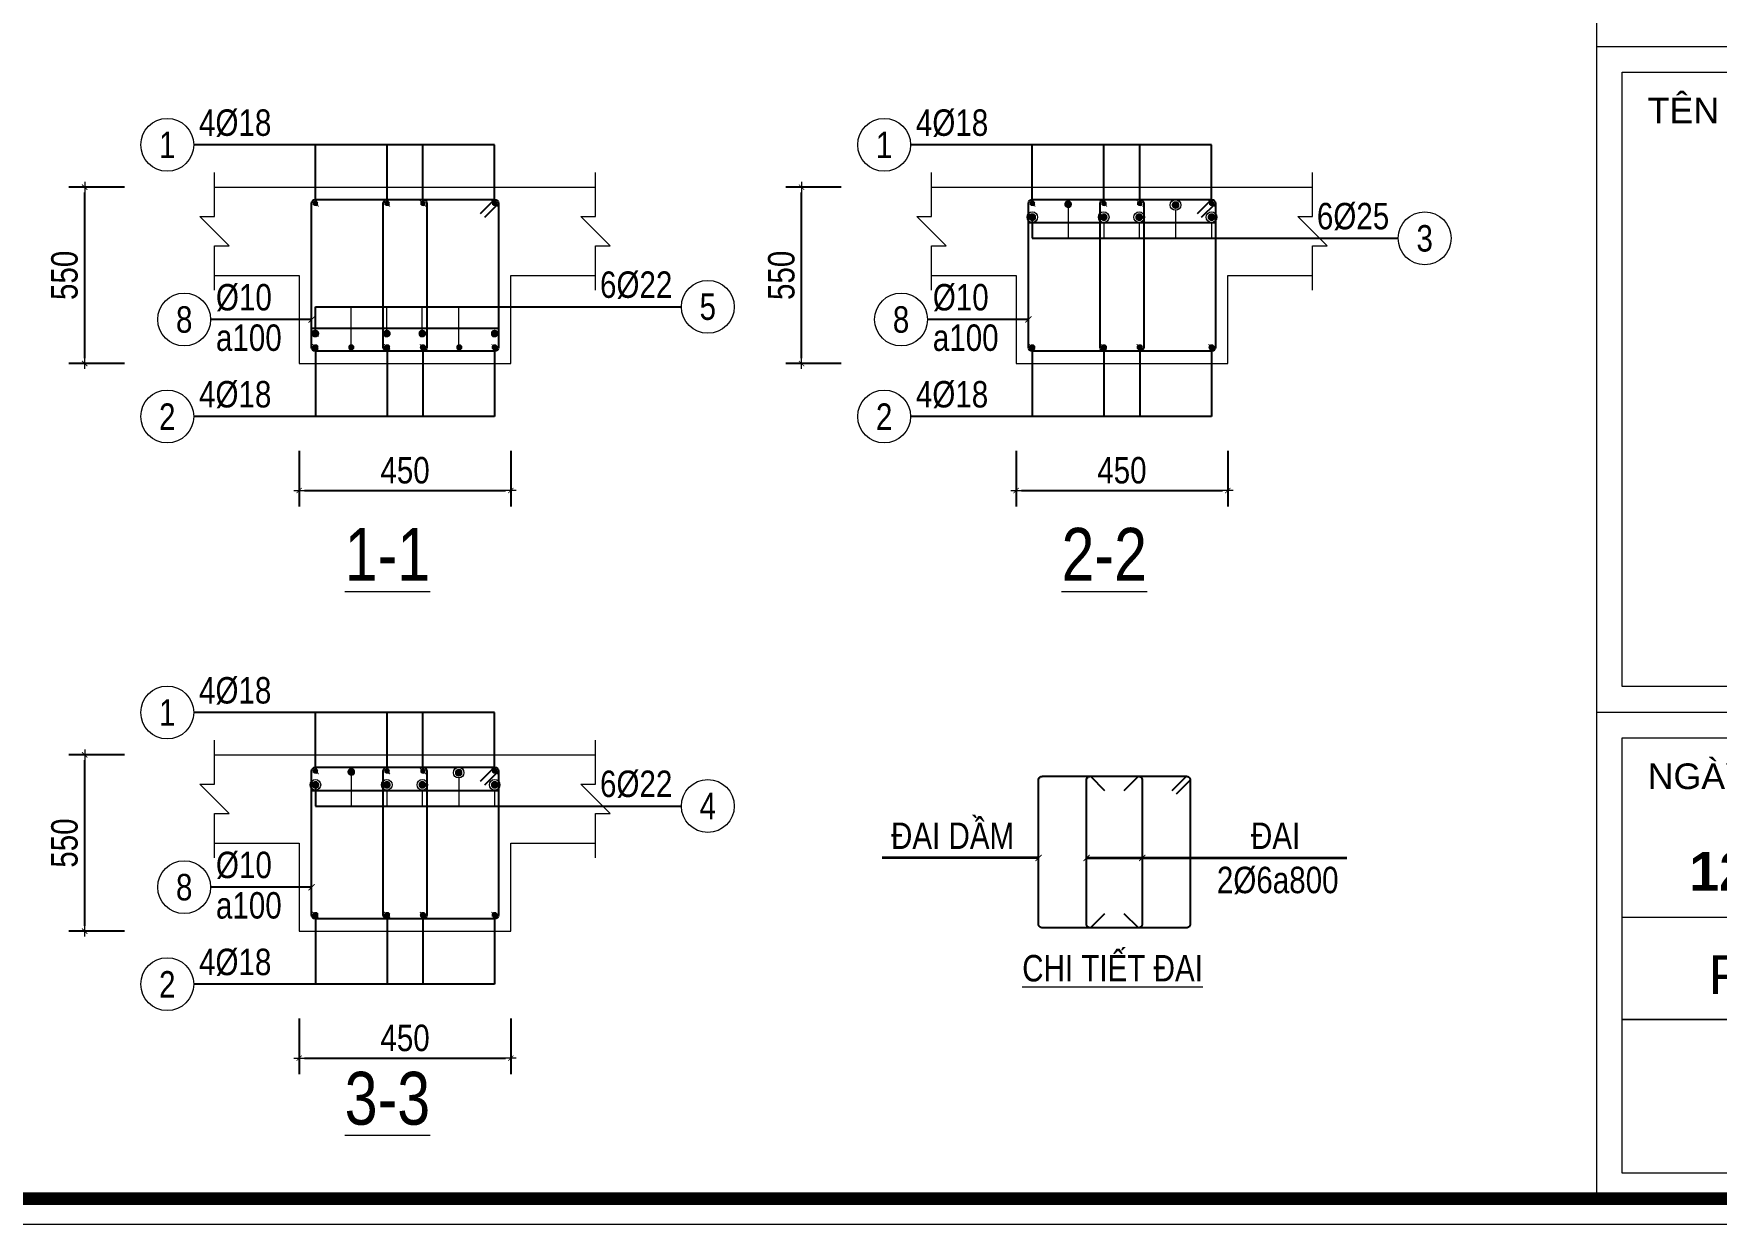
# Model space of a CAD drawing. Header units: millimetres. Extents: x 397144 to 10081729, y 99180 to 1327802.
# Drawn here: x 5008539 to 5018078, y 680550 to 687301 of the extents above; entities that cross this region are included whole.
import ezdxf
from ezdxf.enums import TextEntityAlignment as Align

# ---------------------------------------------------------------- set-up
doc = ezdxf.new("R2010")
doc.units = ezdxf.units.MM
doc.header["$PDSIZE"] = -10
doc.layers.get('0').update_dxf_attribs({"linetype": 'CONTINUOUS'})
doc.layers.get('Defpoints').update_dxf_attribs({"color": 12, "linetype": 'CONTINUOUS'})
for name, color, linetype, lineweight in [('kata_dim', 8, 'CONTINUOUS', 13), ('kata_net manh', 8, 'CONTINUOUS', 5), ('kata_net thay', 4, 'CONTINUOUS', 20), ('kata_text', 7, 'CONTINUOUS', 20), ('kata_thep chu', 1, 'CONTINUOUS', 35), ('kata_thep dai', 220, 'CONTINUOUS', 25)]:
    doc.layers.add(name, color=color, linetype=linetype, lineweight=lineweight)
doc.styles.add('CHG_XX_Khung ten$0$A1 BORDER$0$ARIAL', font='arial.ttf')
doc.styles.add('CHG_XX_Khung ten$0$A1 BORDER$0$Arial - Bold', font='arialbd.ttf', dxfattribs={"height": 2.5})
doc.styles.add('kata_text', font='arial.ttf', dxfattribs={"width": 0.8})
doc.styles.add('Star-HelCon', font='VHELVCN_0.TTF')
doc.dimstyles.new('kata_dim_30', dxfattribs={"dimscale": 60, "dimtxt": 2.5, "dimasz": 0.5, "dimexe": 1.5, "dimexo": 2.5, "dimtad": 1, "dimdec": 0, "dimlfac": 0.5, "dimzin": 0, "dimdsep": 46, "dimtxsty": 'kata_text', "dimblk": 'kata_block_ArchTick', "dimcen": 0.09, "dimdle": 1.2, "dimclrd": 8, "dimclre": 8, "dimclrt": 3, "dimadec": 0, "dimazin": 0, "dimtfac": 1, "dimtdec": 0, "dimtix": 1, "dimtofl": 0, "dimtmove": 0, "dimatfit": 3, "dimfxl": 3.75, "dimfxlon": 1, "dimtolj": 1, "dimtzin": 0, "dimarcsym": 0})
doc.dimstyles.new('kata_dim_70', dxfattribs={"dimscale": 70, "dimtxt": 2.15, "dimasz": 0.5, "dimexe": 1, "dimexo": 2, "dimtad": 1, "dimdec": 0, "dimrnd": 5, "dimzin": 0, "dimdsep": 46, "dimtxsty": 'Star-HelCon', "dimblk": 'kata_block_ArchTick', "dimcen": 0.09, "dimdle": 1.2, "dimclrd": 8, "dimclre": 8, "dimclrt": 3, "dimadec": 0, "dimazin": 0, "dimtfac": 1, "dimtdec": 0, "dimtix": 1, "dimtmove": 2, "dimatfit": 3, "dimfxl": 3.75, "dimfxlon": 1, "dimtolj": 1, "dimtzin": 0, "dimarcsym": 0})

# ---------------------------------------------------------------- blocks, each defined once
blk = doc.blocks.new('CHG_XX_Khung ten')
for p, q in [((687, 577), (687, 17)), ((687, 107), (824, 107)), ((687, 55), (824, 55))]:
    blk.add_line(p, q)
at = {"linetype": 'Continuous'}
blk.add_line((689, 39), (822, 39), dxfattribs=at)
blk.add_lwpolyline([(15, 579), (826, 579), (826, 15), (15, 15)], close=True)
at = {"color": 4, "linetype": 'Continuous', "const_width": 1}
blk.add_lwpolyline([(17, 577), (824, 577), (824, 17), (17, 17)], close=True, dxfattribs=at)
at = {"linetype": 'Continuous'}
for points in [[(689, 105), (822, 105), (822, 57), (689, 57)], [(689, 53), (822, 53), (822, 31), (689, 31)], [(822, 19), (689, 19), (689, 31), (822, 31)]]:
    blk.add_lwpolyline(points, close=True, dxfattribs=at)
at = {"style": 'CHG_XX_Khung ten$0$A1 BORDER$0$ARIAL'}
for s, p in [('TÊN BẢN VẼ - DRAWING TITTLE', (691, 102)), ('NGÀY PHÁT HÀNH - ISSUE DATE', (691, 50))]:
    blk.add_text(s, height=2, dxfattribs=at).set_placement(p, align=Align.MIDDLE_LEFT)
for s, style, p in [('12/08/2019', 'CHG_XX_Khung ten$0$A1 BORDER$0$Arial - Bold', (704.75, 42.57)), ('Project', 'CHG_XX_Khung ten$0$A1 BORDER$0$ARIAL', (702.28, 34.5))]:
    blk.add_text(s, height=3, dxfattribs=dict(style=style)).set_placement(p, align=Align.MIDDLE_CENTER)
blk = doc.blocks.new('kata_block_ArchTick')
at = {"color": 8}
blk.add_line((1, 0), (-1, 0), dxfattribs=at)
at = {"color": 8, "const_width": 0.15}
blk.add_lwpolyline([(-0.5, -0.5), (0.5, 0.5)], dxfattribs=at)
blk = doc.blocks.new('*D748')
at = {"layer": 'Defpoints', "color": 0, "transparency": 16777216}
for p in [(5010044, 685430.4), (5011244, 685430.4), (5011244, 684710.4)]:
    blk.add_point(p, dxfattribs=at)
at = {"layer": 'kata_dim', "color": 8, "lineweight": -2, "transparency": 16777216}
for p, q in [((5010044, 684935.4), (5010044, 684620.4)), ((5011244, 684935.4), (5011244, 684620.4)), ((5010074, 684710.4), (5011214, 684710.4))]:
    blk.add_line(p, q, dxfattribs=at)
at = {"layer": 'kata_dim', "color": 8, "lineweight": -2, "transparency": 16777216, "xscale": 30, "yscale": 30, "zscale": 30, "rotation": 180}
blk.add_blockref('kata_block_ArchTick', (5010044, 684710.4), dxfattribs=at)
at = {"layer": 'kata_dim', "color": 8, "lineweight": -2, "transparency": 16777216, "xscale": 30, "yscale": 30, "zscale": 30}
blk.add_blockref('kata_block_ArchTick', (5011244, 684710.4), dxfattribs=at)
at = {"layer": 'kata_dim', "color": 3, "transparency": 16777216, "insert": (5010644, 684824.5), "char_height": 150, "attachment_point": 5, "style": 'kata_text'}
blk.add_mtext('\\A1;450', dxfattribs=at)
blk = doc.blocks.new('kata_block_TD')
at = {"color": 6, "linetype": 'ByBlock', "lineweight": -2, "style": 'kata_text', "width": 0.8}
blk.add_attdef('SECTDET2', text='', height=5, dxfattribs=at).set_placement((0, 7.97), align=Align.CENTER)
at = {"color": 0, "linetype": 'ByBlock', "lineweight": -2, "style": 'kata_text', "width": 0.8}
blk.add_attdef('SECTDET1', text='', height=5, dxfattribs=at).set_placement((0, 1.47), align=Align.CENTER)
at = {"color": 3, "lineweight": 25, "style": 'kata_text', "width": 0.8}
blk.add_attdef('SSCALE', text='', height=2.5, dxfattribs=at).set_placement((0, -4), align=Align.CENTER)
blk = doc.blocks.new('*D749')
at = {"layer": 'Defpoints', "color": 0, "transparency": 16777216}
for p in [(5008828, 686430.4), (5010044, 686430.4), (5010044, 685430.4)]:
    blk.add_point(p, dxfattribs=at)
at = {"layer": 'kata_dim', "color": 8, "lineweight": -2, "transparency": 16777216}
for p, q in [((5009053, 686430.4), (5008738, 686430.4)), ((5008828, 685460.4), (5008828, 686400.4)), ((5009053, 685430.4), (5008738, 685430.4))]:
    blk.add_line(p, q, dxfattribs=at)
at = {"layer": 'kata_dim', "color": 8, "lineweight": -2, "transparency": 16777216, "xscale": 30, "yscale": 30, "zscale": 30}
for p, rotation in [((5008828, 686430.4), 90), ((5008828, 685430.4), 270)]:
    blk.add_blockref('kata_block_ArchTick', p, dxfattribs=dict(at, rotation=rotation))
at = {"layer": 'kata_dim', "color": 3, "transparency": 16777216, "insert": (5008713.9, 685930.4), "char_height": 150, "attachment_point": 5, "rotation": 90, "style": 'kata_text'}
blk.add_mtext('\\A1;550', dxfattribs=at)
blk = doc.blocks.new('kata_block_THEP')
at = {"layer": 'kata_thep chu', "color": 0}
for p, q in [((-0.5, 0), (0.5, 0)), ((-0.35, 0.35), (0.35, -0.35)), ((0.35, 0.35), (-0.35, -0.35)), ((0, 0.5), (0, -0.5))]:
    blk.add_line(p, q, dxfattribs=at)
at = {"layer": 'kata_thep chu', "color": 0, "const_width": 0.0833}
blk.add_lwpolyline([(-0.5, 0, 1), (0.5, 0, 1), (-0.5, 0, 1)], format="xyb", dxfattribs=at)
blk = doc.blocks.new('*U12')
blk.add_circle((-2.5, 0), 2.5)
at = {"layer": 'kata_text', "color": 3, "style": 'kata_text', "width": 0.8}
blk.add_attdef('DK1', (0.5, 0.85), '', height=2.5, dxfattribs=at)
at = {"layer": 'kata_text', "color": 7, "style": 'kata_text', "width": 0.8}
blk.add_attdef('SH2', text='', height=2.5, dxfattribs=at).set_placement((-2.5, 0), align=Align.MIDDLE)
blk = doc.blocks.new('*U13')
blk.add_circle((-2.5, 0), 2.5)
at = {"layer": 'kata_text', "color": 3, "style": 'kata_text', "width": 0.8}
for tag, p in [('DK1', (0.5, 0.85)), ('KC1', (0.5, -2.97))]:
    blk.add_attdef(tag, p, '', height=2.5, dxfattribs=at)
at = {"layer": 'kata_text', "color": 7, "style": 'kata_text', "width": 0.8}
blk.add_attdef('SH2', text='', height=2.5, dxfattribs=at).set_placement((-2.5, 0), align=Align.MIDDLE)
blk = doc.blocks.new('*D750')
at = {"layer": 'Defpoints', "color": 0, "transparency": 16777216}
for p in [(5010044, 682211.9), (5011244, 682211.9), (5011244, 681491.9)]:
    blk.add_point(p, dxfattribs=at)
at = {"layer": 'kata_dim', "color": 8, "lineweight": -2, "transparency": 16777216}
for p, q in [((5010044, 681716.9), (5010044, 681401.9)), ((5011244, 681716.9), (5011244, 681401.9)), ((5010074, 681491.9), (5011214, 681491.9))]:
    blk.add_line(p, q, dxfattribs=at)
at = {"layer": 'kata_dim', "color": 8, "lineweight": -2, "transparency": 16777216, "xscale": 30, "yscale": 30, "zscale": 30, "rotation": 180}
blk.add_blockref('kata_block_ArchTick', (5010044, 681491.9), dxfattribs=at)
at = {"layer": 'kata_dim', "color": 8, "lineweight": -2, "transparency": 16777216, "xscale": 30, "yscale": 30, "zscale": 30}
blk.add_blockref('kata_block_ArchTick', (5011244, 681491.9), dxfattribs=at)
at = {"layer": 'kata_dim', "color": 3, "transparency": 16777216, "insert": (5010644, 681606), "char_height": 150, "attachment_point": 5, "style": 'kata_text'}
blk.add_mtext('\\A1;450', dxfattribs=at)
blk = doc.blocks.new('*D751')
at = {"layer": 'Defpoints', "color": 0, "transparency": 16777216}
for p in [(5008828, 683211.9), (5010044, 683211.9), (5010044, 682211.9)]:
    blk.add_point(p, dxfattribs=at)
at = {"layer": 'kata_dim', "color": 8, "lineweight": -2, "transparency": 16777216}
for p, q in [((5009053, 683211.9), (5008738, 683211.9)), ((5008828, 682241.9), (5008828, 683181.9)), ((5009053, 682211.9), (5008738, 682211.9))]:
    blk.add_line(p, q, dxfattribs=at)
at = {"layer": 'kata_dim', "color": 8, "lineweight": -2, "transparency": 16777216, "xscale": 30, "yscale": 30, "zscale": 30}
for p, rotation in [((5008828, 683211.9), 90), ((5008828, 682211.9), 270)]:
    blk.add_blockref('kata_block_ArchTick', p, dxfattribs=dict(at, rotation=rotation))
at = {"layer": 'kata_dim', "color": 3, "transparency": 16777216, "insert": (5008713.9, 682711.9), "char_height": 150, "attachment_point": 5, "rotation": 90, "style": 'kata_text'}
blk.add_mtext('\\A1;550', dxfattribs=at)
blk = doc.blocks.new('*U11')
blk.add_circle((2.5, 0), 2.5)
at = {"layer": 'kata_text', "color": 3, "style": 'kata_text', "width": 0.8}
blk.add_attdef('DK2', text='', height=2.5, dxfattribs=at).set_placement((-0.85, 0.85), align=Align.RIGHT)
at = {"layer": 'kata_text', "color": 7, "style": 'kata_text', "width": 0.8}
blk.add_attdef('SH3', text='', height=2.5, dxfattribs=at).set_placement((2.5, 0), align=Align.MIDDLE)
blk = doc.blocks.new('*D752')
at = {"layer": 'Defpoints', "color": 0, "transparency": 16777216}
for p in [(5014108, 685430.4), (5015308, 685430.4), (5015308, 684710.4)]:
    blk.add_point(p, dxfattribs=at)
at = {"layer": 'kata_dim', "color": 8, "lineweight": -2, "transparency": 16777216}
for p, q in [((5014108, 684935.4), (5014108, 684620.4)), ((5015308, 684935.4), (5015308, 684620.4)), ((5014138, 684710.4), (5015278, 684710.4))]:
    blk.add_line(p, q, dxfattribs=at)
at = {"layer": 'kata_dim', "color": 8, "lineweight": -2, "transparency": 16777216, "xscale": 30, "yscale": 30, "zscale": 30, "rotation": 180}
blk.add_blockref('kata_block_ArchTick', (5014108, 684710.4), dxfattribs=at)
at = {"layer": 'kata_dim', "color": 8, "lineweight": -2, "transparency": 16777216, "xscale": 30, "yscale": 30, "zscale": 30}
blk.add_blockref('kata_block_ArchTick', (5015308, 684710.4), dxfattribs=at)
at = {"layer": 'kata_dim', "color": 3, "transparency": 16777216, "insert": (5014708, 684824.5), "char_height": 150, "attachment_point": 5, "style": 'kata_text'}
blk.add_mtext('\\A1;450', dxfattribs=at)
blk = doc.blocks.new('*D753')
at = {"layer": 'Defpoints', "color": 0, "transparency": 16777216}
for p in [(5012892, 686430.4), (5014108, 686430.4), (5014108, 685430.4)]:
    blk.add_point(p, dxfattribs=at)
at = {"layer": 'kata_dim', "color": 8, "lineweight": -2, "transparency": 16777216}
for p, q in [((5013117, 686430.4), (5012802, 686430.4)), ((5012892, 685460.4), (5012892, 686400.4)), ((5013117, 685430.4), (5012802, 685430.4))]:
    blk.add_line(p, q, dxfattribs=at)
at = {"layer": 'kata_dim', "color": 8, "lineweight": -2, "transparency": 16777216, "xscale": 30, "yscale": 30, "zscale": 30}
for p, rotation in [((5012892, 686430.4), 90), ((5012892, 685430.4), 270)]:
    blk.add_blockref('kata_block_ArchTick', p, dxfattribs=dict(at, rotation=rotation))
at = {"layer": 'kata_dim', "color": 3, "transparency": 16777216, "insert": (5012777.9, 685930.4), "char_height": 150, "attachment_point": 5, "rotation": 90, "style": 'kata_text'}
blk.add_mtext('\\A1;550', dxfattribs=at)
blk = doc.blocks.new('ct dai')
at = {"layer": 'kata_thep dai'}
for points in [[(3878222.8, -233111.4), (3878302.8, -233031.4, -0.414214), (3878324.8, -233053.4), (3878324.8, -233869.4, -0.414214), (3878302.8, -233891.4), (3877486.8, -233891.4, -0.414214), (3877464.8, -233869.4), (3877464.8, -233053.4, -0.414214), (3877486.8, -233031.4), (3878302.8, -233031.4, -0.414214), (3878324.8, -233053.4), (3878244.8, -233133.4)], [(3877838.8, -233811.4), (3877758.8, -233891.4), (3877758.8, -233891.4, -0.414214), (3877736.8, -233869.4), (3877736.8, -233053.4, -0.414214), (3877758.8, -233031.4), (3877758.8, -233031.4), (3877838.8, -233111.4)], [(3878030.8, -233031.4), (3878030.8, -233031.4, -0.414214), (3878052.8, -233053.4), (3878052.8, -233869.4, -0.414214), (3878030.8, -233891.4), (3878030.8, -233891.4), (3877950.8, -233811.4)], [(3877950.8, -233111.4), (3878030.8, -233031.4), (3878030.8, -233031.4, -0.414214), (3878052.8, -233053.4), (3878052.8, -233053.4)]]:
    blk.add_lwpolyline(points, format="xyb", dxfattribs=at)
at = {"layer": 'kata_text', "color": 3, "style": 'kata_text', "width": 0.8}
for s, p in [('ĐAI DẦM', (3876628.3, -233443.7)), ('ĐAI', (3878668.9, -233443.7)), ('2%%C6a800', (3878475.7, -233694.4))]:
    blk.add_text(s, height=150, dxfattribs=at).set_placement(p)
at = {"layer": 'kata_text', "style": 'kata_text', "width": 0.8}
blk.add_text('%%UCHI TIẾT ĐAI', height=150, dxfattribs=at).set_placement((3877372.1, -234194.6))
at = {"layer": 'kata_net manh'}
for points in [[(3877464.8, -233494.3), (3876577.4, -233494.3)], [(3877736.8, -233494.3), (3878896.2, -233494.3)], [(3878052.8, -233494.3), (3879212.2, -233494.3)]]:
    blk.add_leader(points, dimstyle='kata_dim_70', override={"dimasz": 0.5, "dimldrblk": 'ArchTick'}, dxfattribs=at)

msp = doc.modelspace()

# ---------------------------------------------------------------- block references
at = {"layer": 'kata_net thay', "xscale": 72.589395827735, "yscale": 72.589395827735, "zscale": 72.589395827735}
msp.add_blockref('CHG_XX_Khung ten', (4967529.05019, 679461.165), dxfattribs=at)

# ---------------------------------------------------------------- next in the draw order: linework, layer by layer
at = {"layer": 'kata_dim', "ltscale": 0.8}
for p, q in [((5010339.01461, 685522.39252), (5010339.01461, 685751.83559)), ((5010540.88283, 685600.39252), (5010540.88283, 685751.83559)), ((5010741.90983, 685600.39252), (5010741.90983, 685751.83559)), ((5010948.01461, 685522.39252), (5010948.01461, 685751.83559))]:
    msp.add_line(p, q, dxfattribs=at)
at = {"layer": 'kata_dim'}
for points in [[(5009564.01461, 685847.05919), (5009564.01461, 686097.05919), (5009647.34794, 686097.05919), (5009480.68127, 686263.72586), (5009564.01461, 686263.72586), (5009564.01461, 686513.72586)], [(5011724.01461, 685847.05919), (5011724.01461, 686097.05919), (5011807.34794, 686097.05919), (5011640.68127, 686263.72586), (5011724.01461, 686263.72586), (5011724.01461, 686513.72586)], [(5013627.99425, 685847.05919), (5013627.99425, 686097.05919), (5013711.32758, 686097.05919), (5013544.66091, 686263.72586), (5013627.99425, 686263.72586), (5013627.99425, 686513.72586)], [(5015787.99425, 685847.05919), (5015787.99425, 686097.05919), (5015871.32758, 686097.05919), (5015704.66091, 686263.72586), (5015787.99425, 686263.72586), (5015787.99425, 686513.72586)], [(5009564.01461, 682628.54064), (5009564.01461, 682878.54064), (5009647.34794, 682878.54064), (5009480.68127, 683045.2073), (5009564.01461, 683045.2073), (5009564.01461, 683295.2073)], [(5011724.01461, 682628.54064), (5011724.01461, 682878.54064), (5011807.34794, 682878.54064), (5011640.68127, 683045.2073), (5011724.01461, 683045.2073), (5011724.01461, 683295.2073)]]:
    msp.add_lwpolyline(points, dxfattribs=at)
at = {"layer": 'kata_net manh'}
for p, q in [((5014402.99425, 686333.77588), (5014402.99425, 686140.39252)), ((5015011.99425, 686299.16638), (5015011.99425, 686140.39252)), ((5014199.99425, 686230.39252), (5014199.99425, 686140.39252)), ((5014604.86247, 686230.39252), (5014604.86247, 686140.39252)), ((5014805.88947, 686230.39252), (5014805.88947, 686140.39252)), ((5015215.99425, 686230.39252), (5015215.99425, 686140.39252)), ((5010339.01461, 683115.25732), (5010339.01461, 682921.87397)), ((5010948.01461, 683080.64782), (5010948.01461, 682921.87397)), ((5010136.01461, 683011.87397), (5010136.01461, 682921.87397)), ((5010540.88283, 683011.87397), (5010540.88283, 682921.87397)), ((5010741.90983, 683011.87397), (5010741.90983, 682921.87397)), ((5011152.01461, 683011.87397), (5011152.01461, 682921.87397))]:
    msp.add_line(p, q, dxfattribs=at)
for centre in [(5015011.99425, 686329.16638), (5014199.99425, 686260.39252), (5014604.86247, 686260.39252), (5014805.88947, 686260.39252), (5015215.99425, 686260.39252), (5010948.01461, 683110.64782), (5010136.01461, 683041.87397), (5010540.88283, 683041.87397), (5010741.90983, 683041.87397), (5011152.01461, 683041.87397)]:
    msp.add_circle(centre, 30, dxfattribs=at)
at = {"layer": 'kata_net thay'}
for p, q in [((5009564.01461, 686430.39252), (5011724.01461, 686430.39252)), ((5013627.99425, 686430.39252), (5015787.99425, 686430.39252)), ((5009564.01461, 683211.87397), (5011724.01461, 683211.87397))]:
    msp.add_line(p, q, dxfattribs=at)
for points in [[(5009564.01461, 685930.39252), (5010044.01461, 685930.39252), (5010044.01461, 685430.39252), (5011244.01461, 685430.39252), (5011244.01461, 685930.39252), (5011724.01461, 685930.39252)], [(5013627.99425, 685930.39252), (5014107.99425, 685930.39252), (5014107.99425, 685430.39252), (5015307.99425, 685430.39252), (5015307.99425, 685930.39252), (5015787.99425, 685930.39252)], [(5009564.01461, 682711.87397), (5010044.01461, 682711.87397), (5010044.01461, 682211.87397), (5011244.01461, 682211.87397), (5011244.01461, 682711.87397), (5011724.01461, 682711.87397)]]:
    msp.add_lwpolyline(points, dxfattribs=at)
at = {"layer": 'kata_thep dai'}
for p, q in [((5014177.99425, 686229.17638), (5015237.99425, 686229.17638)), ((5010114.01461, 685631.60867), (5011174.01461, 685631.60867)), ((5010114.01461, 683010.65782), (5011174.01461, 683010.65782))]:
    msp.add_line(p, q, dxfattribs=at)
for points in [[(5011072.01461, 686280.39252), (5011152.01461, 686360.39252, -0.414213562), (5011174.01461, 686338.39252), (5011174.01461, 685522.39252, -0.414213562), (5011152.01461, 685500.39252), (5010136.01461, 685500.39252, -0.414213562), (5010114.01461, 685522.39252), (5010114.01461, 686338.39252, -0.414213562), (5010136.01461, 686360.39252), (5011152.01461, 686360.39252, -0.414213562), (5011174.01461, 686338.39252), (5011094.01461, 686258.39252)], [(5010745.51461, 686360.39252), (5010745.51461, 686360.39252, -0.414213562), (5010767.51461, 686338.39252), (5010767.51461, 685522.39252, -0.414213562), (5010745.51461, 685500.39252), (5010542.51461, 685500.39252, -0.414213562), (5010520.51461, 685522.39252), (5010520.51461, 686338.39252, -0.414213562), (5010542.51461, 686360.39252), (5010745.51461, 686360.39252, -0.414213562), (5010767.51461, 686338.39252), (5010767.51461, 686338.39252)], [(5015135.99425, 686280.39252), (5015215.99425, 686360.39252, -0.414213562), (5015237.99425, 686338.39252), (5015237.99425, 685522.39252, -0.414213562), (5015215.99425, 685500.39252), (5014199.99425, 685500.39252, -0.414213562), (5014177.99425, 685522.39252), (5014177.99425, 686338.39252, -0.414213562), (5014199.99425, 686360.39252), (5015215.99425, 686360.39252, -0.414213562), (5015237.99425, 686338.39252), (5015157.99425, 686258.39252)], [(5014809.49425, 686360.39252), (5014809.49425, 686360.39252, -0.414213562), (5014831.49425, 686338.39252), (5014831.49425, 685522.39252, -0.414213562), (5014809.49425, 685500.39252), (5014606.49425, 685500.39252, -0.414213562), (5014584.49425, 685522.39252), (5014584.49425, 686338.39252, -0.414213562), (5014606.49425, 686360.39252), (5014809.49425, 686360.39252, -0.414213562), (5014831.49425, 686338.39252), (5014831.49425, 686338.39252)], [(5011072.01461, 683061.87397), (5011152.01461, 683141.87397, -0.414213562), (5011174.01461, 683119.87397), (5011174.01461, 682303.87397, -0.414213562), (5011152.01461, 682281.87397), (5010136.01461, 682281.87397, -0.414213562), (5010114.01461, 682303.87397), (5010114.01461, 683119.87397, -0.414213562), (5010136.01461, 683141.87397), (5011152.01461, 683141.87397, -0.414213562), (5011174.01461, 683119.87397), (5011094.01461, 683039.87397)], [(5010745.51461, 683141.87397), (5010745.51461, 683141.87397, -0.414213562), (5010767.51461, 683119.87397), (5010767.51461, 682303.87397, -0.414213562), (5010745.51461, 682281.87397), (5010542.51461, 682281.87397, -0.414213562), (5010520.51461, 682303.87397), (5010520.51461, 683119.87397, -0.414213562), (5010542.51461, 683141.87397), (5010745.51461, 683141.87397, -0.414213562), (5010767.51461, 683119.87397), (5010767.51461, 683119.87397)]]:
    msp.add_lwpolyline(points, format="xyb", dxfattribs=at)

# ---------------------------------------------------------------- next in the draw order: block references
at = {"layer": 'kata_net manh', "xscale": 60, "yscale": 60, "zscale": 60}
for name, p, values in [('*U12', (5009446.01461, 686670.39252), {'SH2': '1', 'DK1': '4%%C18'}), ('*U12', (5013509.99425, 686670.39252), {'SH2': '1', 'DK1': '4%%C18'}), ('*U11', (5016274.377, 686140.39252), {'SH3': '3', 'DK2': '6%%C25'}), ('*U13', (5009542.01461, 685680.39252), {'SH2': '8', 'DK1': '%%C10', 'KC1': 'a100'}), ('*U11', (5012210.39736, 685751.83559), {'SH3': '5', 'DK2': '6%%C22'}), ('*U13', (5013605.99425, 685680.39252), {'SH2': '8', 'DK1': '%%C10', 'KC1': 'a100'}), ('*U12', (5009446.01461, 685130.39252), {'SH2': '2', 'DK1': '4%%C18'}), ('*U12', (5013509.99425, 685130.39252), {'SH2': '2', 'DK1': '4%%C18'}), ('*U12', (5009446.01461, 683451.87397), {'SH2': '1', 'DK1': '4%%C18'}), ('*U11', (5012210.39736, 682921.87397), {'SH3': '4', 'DK2': '6%%C22'}), ('*U13', (5009542.01461, 682461.87397), {'SH2': '8', 'DK1': '%%C10', 'KC1': 'a100'}), ('*U12', (5009446.01461, 681911.87397), {'SH2': '2', 'DK1': '4%%C18'})]:
    msp.add_blockref(name, p, dxfattribs=at).add_auto_attribs(values)
at = {"layer": 'kata_text'}
ref = msp.add_blockref('kata_block_TD', (5010544.01461, 684110.39252), dxfattribs=dict(at, xscale=60, yscale=60, zscale=60))
ref.add_attrib('SECTDET1', '%%u1-1', dxfattribs={"layer": '0', "color": 0, "linetype": 'ByBlock', "lineweight": -2, "height": 300, "style": 'kata_text', "width": 0.8}).set_placement((5010544.01461, 684198.6315), align=Align.CENTER)
ref = msp.add_blockref('kata_block_TD', (5014607.99425, 684110.39252), dxfattribs=dict(at, xscale=60, yscale=60, zscale=60))
ref.add_attrib('SECTDET1', '%%u2-2', dxfattribs={"layer": '0', "color": 0, "linetype": 'ByBlock', "lineweight": -2, "height": 300, "style": 'kata_text', "width": 0.8}).set_placement((5014607.99425, 684198.6315), align=Align.CENTER)
ref = msp.add_blockref('kata_block_TD', (5010544.01461, 681026.69507), dxfattribs=dict(at, xscale=60, yscale=60, zscale=60))
ref.add_attrib('SECTDET1', '%%u3-3', dxfattribs={"layer": '0', "color": 0, "linetype": 'ByBlock', "lineweight": -2, "height": 300, "style": 'kata_text', "width": 0.8}).set_placement((5010544.01461, 681114.93404), align=Align.CENTER)
at = {"layer": 'kata_thep chu'}
for p, xscale, yscale, zscale in [((5010136.01461, 686338.39252), 28, 28, 28), ((5010542.01461, 686338.39252), 28, 28, 28), ((5010745.01461, 686338.39252), 28, 28, 28), ((5011152.01461, 686338.39252), 28, 28, 28), ((5014199.99425, 686338.39252), 28, 28, 28), ((5014402.99425, 686333.77588), 40, 40, 40), ((5014605.99425, 686338.39252), 28, 28, 28), ((5014808.99425, 686338.39252), 28, 28, 28), ((5015215.99425, 686338.39252), 28, 28, 28), ((5014199.99425, 686260.39252), 40, 40, 40), ((5014604.86247, 686260.39252), 40, 40, 40), ((5014805.88947, 686260.39252), 40, 40, 40), ((5015011.99425, 686329.16638), 40, 40, 40), ((5015215.99425, 686260.39252), 40, 40, 40), ((5010136.01461, 685522.39252), 32, 32, 32), ((5010339.01461, 685522.39252), 32, 32, 32), ((5010542.01461, 685522.39252), 32, 32, 32), ((5010745.01461, 685522.39252), 32, 32, 32), ((5010951.11938, 685522.39252), 32, 32, 32), ((5011152.01461, 685522.39252), 32, 32, 32), ((5014199.99425, 685522.39252), 32, 32, 32), ((5014605.99425, 685522.39252), 32, 32, 32), ((5014808.99425, 685522.39252), 32, 32, 32), ((5015215.99425, 685522.39252), 32, 32, 32), ((5010136.01461, 683119.87397), 28, 28, 28), ((5010339.01461, 683115.25732), 40, 40, 40), ((5010542.01461, 683119.87397), 28, 28, 28), ((5010745.01461, 683119.87397), 28, 28, 28), ((5010948.01461, 683110.64782), 40, 40, 40), ((5011152.01461, 683119.87397), 28, 28, 28), ((5010136.01461, 683041.87397), 40, 40, 40), ((5010540.88283, 683041.87397), 40, 40, 40), ((5010741.90983, 683041.87397), 40, 40, 40), ((5011152.01461, 683041.87397), 40, 40, 40), ((5010136.01461, 682303.87397), 32, 32, 32), ((5010542.01461, 682303.87397), 32, 32, 32), ((5010745.01461, 682303.87397), 32, 32, 32), ((5011152.01461, 682303.87397), 32, 32, 32)]:
    msp.add_blockref('kata_block_THEP', p, dxfattribs=dict(at, xscale=xscale, yscale=yscale, zscale=zscale))
at = {"layer": 'kata_thep chu', "xscale": -40, "yscale": 40, "zscale": 40, "rotation": 180}
for p in [(5010136.01461, 685600.39252), (5010540.88283, 685600.39252), (5010741.90983, 685600.39252), (5011152.01461, 685600.39252)]:
    msp.add_blockref('kata_block_THEP', p, dxfattribs=at)
at = {"layer": 'kata_thep chu'}
msp.add_blockref('ct dai', (1136770.68687, 916121.90892), dxfattribs=at)

# ---------------------------------------------------------------- next in the draw order: dimensions: what is measured, and where the dimension line sits
at = {"layer": 'kata_dim'}
for base, p1, p2, picture, middle in [((5008828.01461, 686430.39252), (5010044.01461, 685430.39252), (5010044.01461, 686430.39252), '*D749', (5008713.92866, 685930.39252)), ((5012891.99425, 686430.39252), (5014107.99425, 685430.39252), (5014107.99425, 686430.39252), '*D753', (5012777.9083, 685930.39252)), ((5008828.01461, 683211.87397), (5010044.01461, 682211.87397), (5010044.01461, 683211.87397), '*D751', (5008713.92866, 682711.87397))]:
    dim = msp.add_linear_dim(base=base, p1=p1, p2=p2, angle=270, text='550', dimstyle='kata_dim_30', dxfattribs=at)
    dim.commit()
    dim.dimension.update_dxf_attribs({"geometry": picture, "text_midpoint": middle})
for base, p1, p2, picture, middle in [((5011244.01461, 684710.39252), (5010044.01461, 685430.39252), (5011244.01461, 685430.39252), '*D748', (5010644.01461, 684824.47847)), ((5015307.99425, 684710.39252), (5014107.99425, 685430.39252), (5015307.99425, 685430.39252), '*D752', (5014707.99425, 684824.47847)), ((5011244.01461, 681491.87397), (5010044.01461, 682211.87397), (5011244.01461, 682211.87397), '*D750', (5010644.01461, 681605.95992))]:
    dim = msp.add_linear_dim(base=base, p1=p1, p2=p2, text='450', dimstyle='kata_dim_30', dxfattribs=at)
    dim.commit()
    dim.dimension.update_dxf_attribs({"geometry": picture, "text_midpoint": middle})

# ---------------------------------------------------------------- next in the draw order: leaders
at = {"layer": 'kata_net manh'}
for points in [[(5010136.01461, 686338.39252), (5010136.01461, 686670.39252), (5009446.01461, 686670.39252)], [(5010542.01461, 686338.39252), (5010542.01461, 686670.39252), (5009446.01461, 686670.39252)], [(5010745.01461, 686338.39252), (5010745.01461, 686670.39252), (5009446.01461, 686670.39252)], [(5011152.01461, 686338.39252), (5011152.01461, 686670.39252), (5009446.01461, 686670.39252)], [(5014199.99425, 686338.39252), (5014199.99425, 686670.39252), (5013509.99425, 686670.39252)], [(5014605.99425, 686338.39252), (5014605.99425, 686670.39252), (5013509.99425, 686670.39252)], [(5014808.99425, 686338.39252), (5014808.99425, 686670.39252), (5013509.99425, 686670.39252)], [(5015215.99425, 686338.39252), (5015215.99425, 686670.39252), (5013509.99425, 686670.39252)], [(5014199.99425, 686260.39252), (5014199.99425, 686140.39252), (5016274.377, 686140.39252)], [(5010114.01461, 685680.39252), (5009542.01461, 685680.39252)], [(5010136.01461, 685600.39252), (5010136.01461, 685751.83559), (5012210.39736, 685751.83559)], [(5014177.99425, 685680.39252), (5013605.99425, 685680.39252)], [(5010136.01461, 685522.39252), (5010136.01461, 685130.39252), (5009446.01461, 685130.39252)], [(5010542.01461, 685522.39252), (5010542.01461, 685130.39252), (5009446.01461, 685130.39252)], [(5010745.01461, 685522.39252), (5010745.01461, 685130.39252), (5009446.01461, 685130.39252)], [(5011152.01461, 685522.39252), (5011152.01461, 685130.39252), (5009446.01461, 685130.39252)], [(5014199.99425, 685522.39252), (5014199.99425, 685130.39252), (5013509.99425, 685130.39252)], [(5014605.99425, 685522.39252), (5014605.99425, 685130.39252), (5013509.99425, 685130.39252)], [(5014808.99425, 685522.39252), (5014808.99425, 685130.39252), (5013509.99425, 685130.39252)], [(5015215.99425, 685522.39252), (5015215.99425, 685130.39252), (5013509.99425, 685130.39252)], [(5010136.01461, 683119.87397), (5010136.01461, 683451.87397), (5009446.01461, 683451.87397)], [(5010542.01461, 683119.87397), (5010542.01461, 683451.87397), (5009446.01461, 683451.87397)], [(5010745.01461, 683119.87397), (5010745.01461, 683451.87397), (5009446.01461, 683451.87397)], [(5011152.01461, 683119.87397), (5011152.01461, 683451.87397), (5009446.01461, 683451.87397)], [(5010136.01461, 683041.87397), (5010136.01461, 682921.87397), (5012210.39736, 682921.87397)], [(5010114.01461, 682461.87397), (5009542.01461, 682461.87397)], [(5010136.01461, 682303.87397), (5010136.01461, 681911.87397), (5009446.01461, 681911.87397)], [(5010542.01461, 682303.87397), (5010542.01461, 681911.87397), (5009446.01461, 681911.87397)], [(5010745.01461, 682303.87397), (5010745.01461, 681911.87397), (5009446.01461, 681911.87397)], [(5011152.01461, 682303.87397), (5011152.01461, 681911.87397), (5009446.01461, 681911.87397)]]:
    msp.add_leader(points, dimstyle='kata_dim_70', override={"dimasz": 0.5, "dimldrblk": 'ArchTick'}, dxfattribs=at)

doc.saveas('drawing.dxf')
